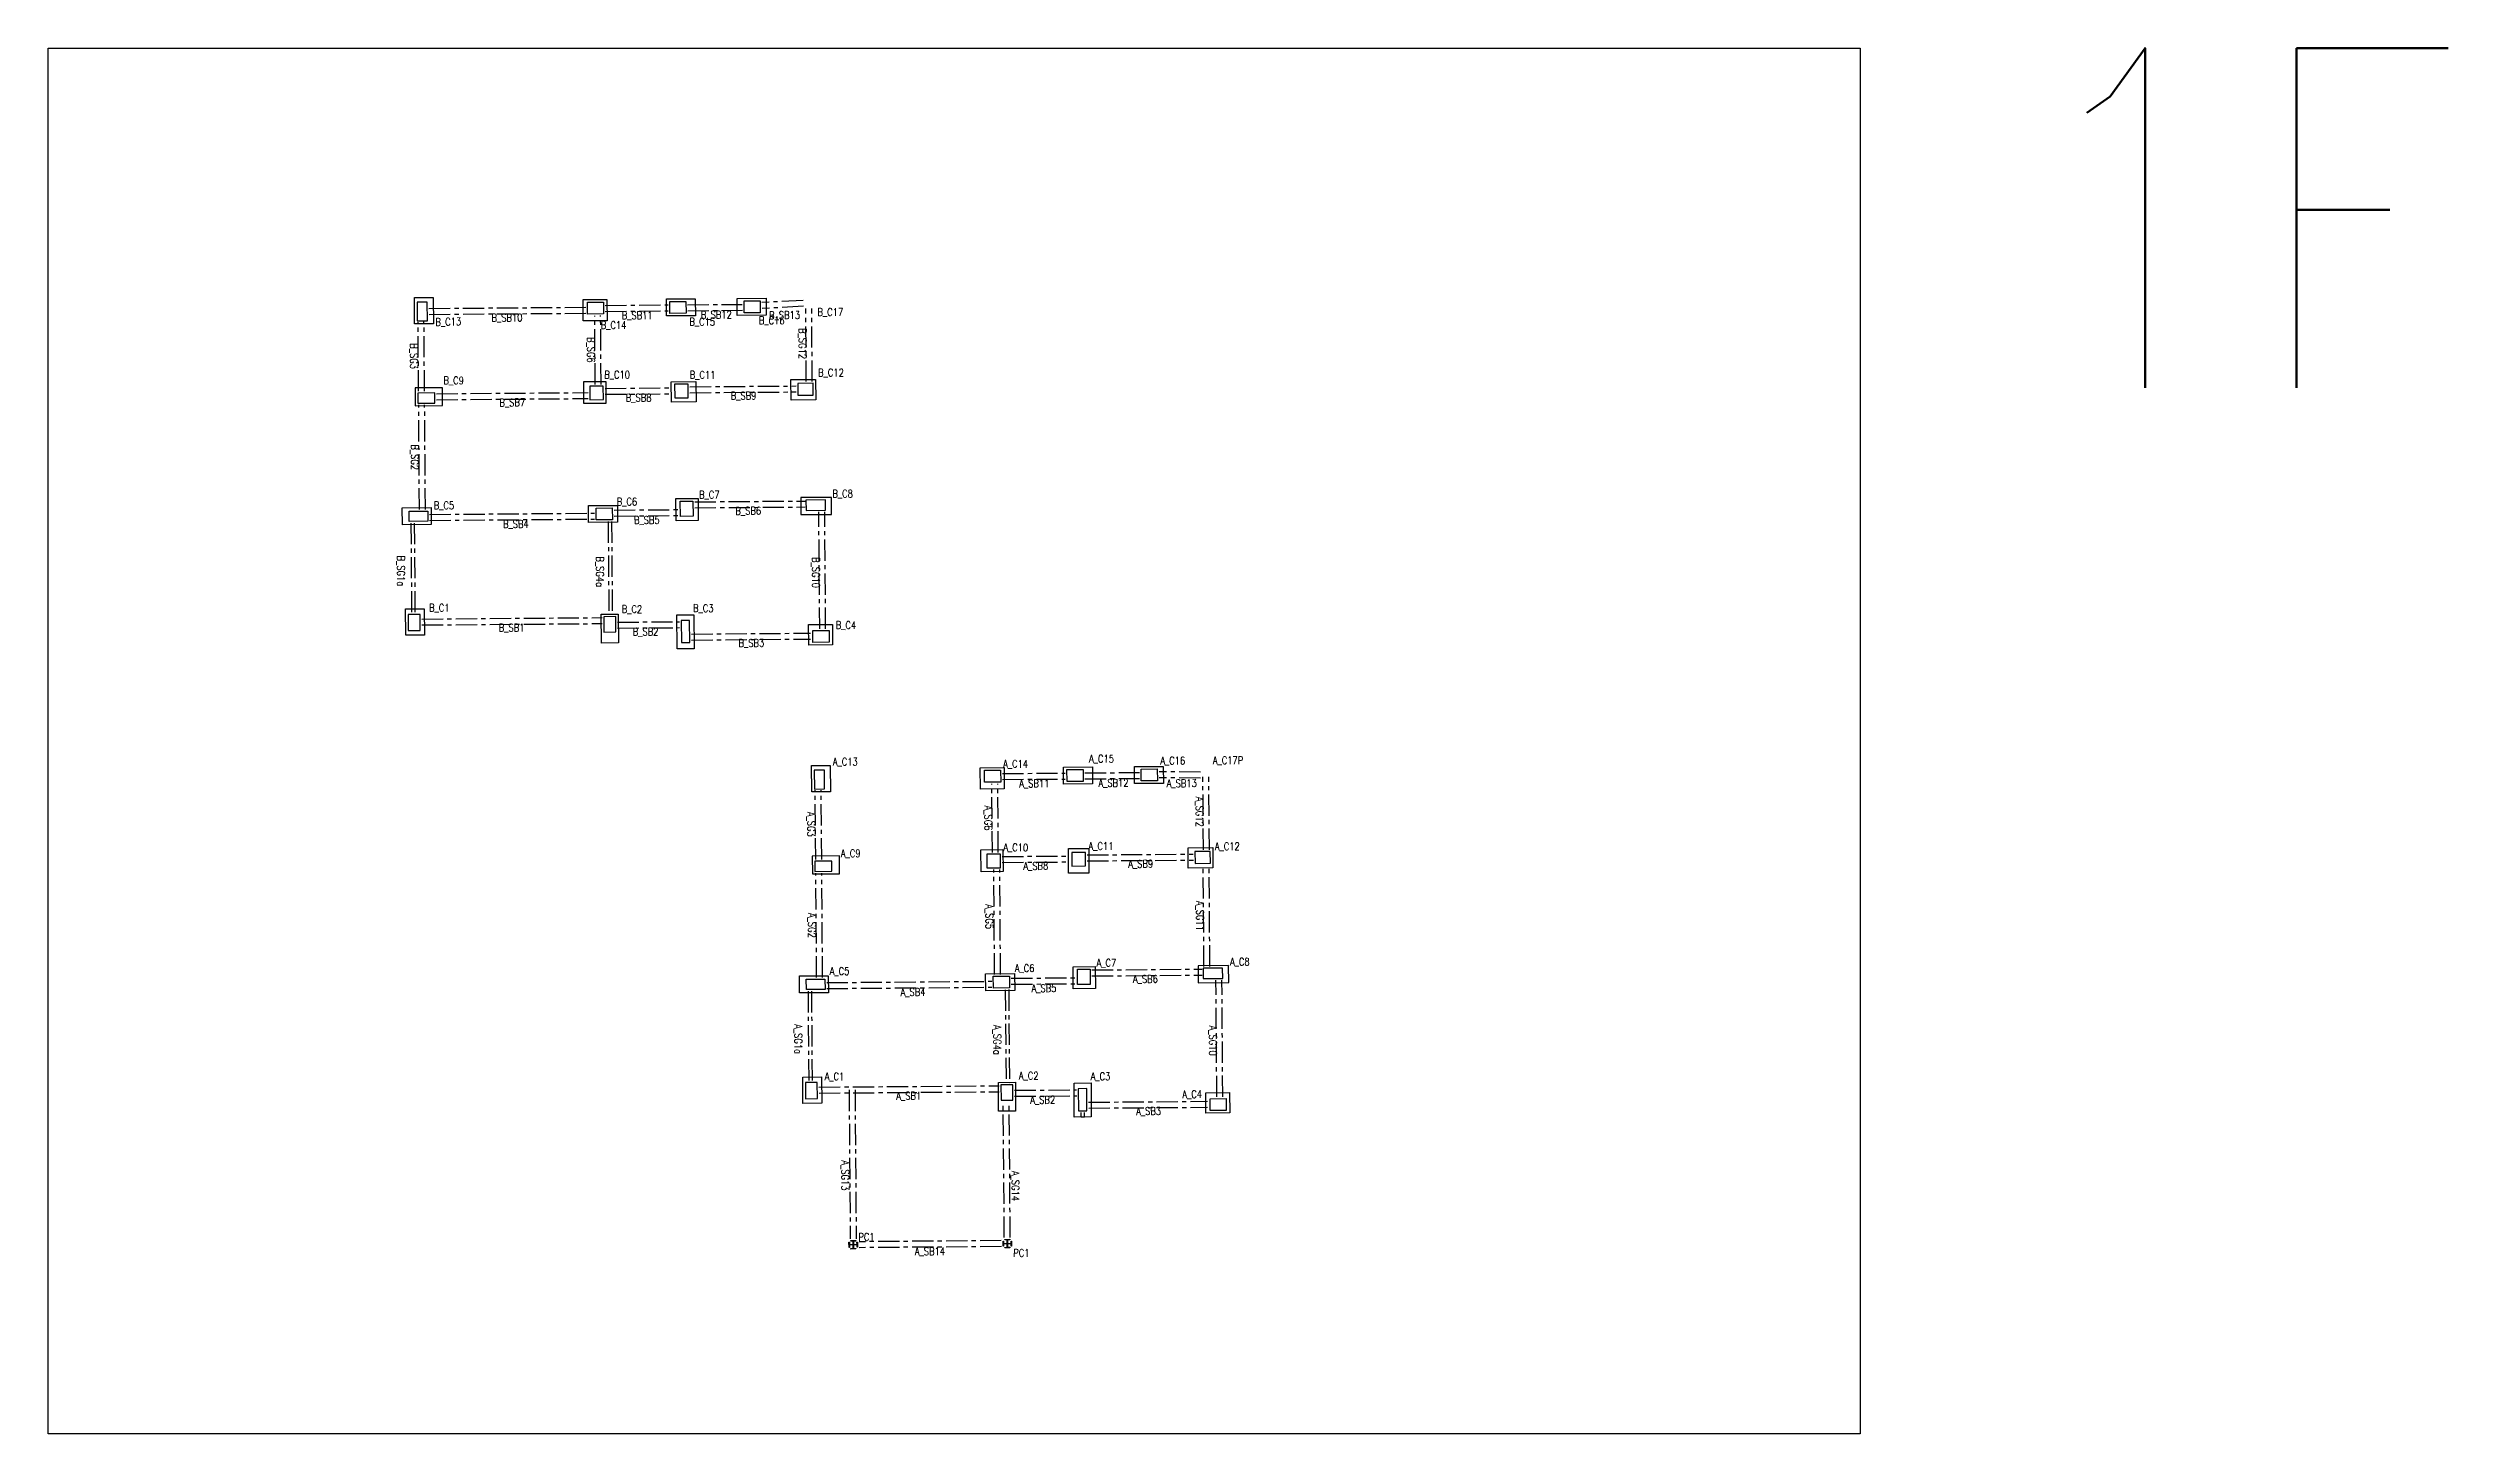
# Model space of a CAD drawing. Header units: millimetres. Extents: x 39613 to 69886, y 27475 to 191272.
# Drawn here: x 50002 to 64126, y 27475 to 35631 of the extents above; entities that cross this region are included whole.
import ezdxf
from ezdxf.enums import TextEntityAlignment as Align

# ---------------------------------------------------------------- set-up
doc = ezdxf.new("R2010")
doc.units = ezdxf.units.MM
doc.header["$LTSCALE"] = 100
doc.header["$MEASUREMENT"] = 0
doc.linetypes.add('CENTER', pattern=[2, 1.25, -0.25, 0.25, -0.25])
for name, color, linetype in [('TC-COLUMN', 1, 'Continuous'), ('TC-TB', 2, 'Continuous'), ('TC-TC', 4, 'Continuous'), ('TC-鋼柱', 11, 'Continuous'), ('TC-鋼粱', 183, 'CENTER')]:
    doc.layers.add(name, color=color, linetype=linetype)
doc.styles.get("Standard").update_dxf_attribs({"font": 'txt.shx', "width": 0.8, "bigfont": 'ae.shx'})

msp = doc.modelspace()

# ---------------------------------------------------------------- linework, layer by layer
at = {"layer": 'Defpoints'}
msp.add_lwpolyline([(50001.56, 35630.59), (60666.19, 35630.59), (60666.19, 27475.22), (50001.56, 27475.22)], close=True, dxfattribs=at)
at = {"layer": 'TC-COLUMN'}
for points in [[(52268.27, 34163.31), (52269.46, 34008.32), (52159.46, 34007.47), (52158.27, 34162.47)], [(53290.73, 34151.16), (53291.69, 34026.17), (53151.69, 34025.09), (53150.73, 34150.09)], [(53640.78, 34153.85), (53810.77, 34155.16), (53811.54, 34055.16), (53641.54, 34053.85)], [(54057.66, 34157.05), (54227.65, 34158.36), (54228.42, 34058.36), (54058.42, 34057.06)], [(52323.16, 33526.53), (52322.36, 33631.39), (52162.36, 33630.16), (52163.17, 33525.3)], [(53284.49, 33669.1), (53285.49, 33539.1), (53155.49, 33538.11), (53154.49, 33668.1)], [(53669.35, 33666.56), (53814.34, 33667.67), (53815.27, 33547.67), (53670.27, 33546.56)], [(54374.3, 33679.25), (54519.3, 33680.36), (54520.22, 33560.37), (54375.22, 33559.25)], [(52086.67, 32924.88), (52256.66, 32926.19), (52257.43, 32826.19), (52087.44, 32824.88)], [(53182.6, 32938.3), (53352.59, 32939.6), (53353.36, 32839.61), (53183.37, 32838.3)], [(53827.3, 32980.25), (53828.29, 32850.25), (53698.3, 32849.25), (53697.3, 32979.25)], [(54432.28, 32984.88), (54433.05, 32884.89), (54613.04, 32886.28), (54612.27, 32986.27)], [(52216.24, 32330.79), (52217.43, 32175.8), (52107.43, 32174.95), (52106.24, 32329.95)], [(53258.82, 32128.86), (53257.51, 32298.85), (53357.51, 32299.62), (53358.81, 32129.63)], [(54478.02, 32237.72), (54618.01, 32238.8), (54618.93, 32118.8), (54478.94, 32117.73)], [(54605.7, 31408.68), (54606.89, 31253.69), (54496.89, 31252.84), (54495.7, 31407.84)], [(55628.16, 31396.53), (55629.12, 31271.54), (55489.12, 31270.46), (55488.16, 31395.46)], [(55978.21, 31399.22), (56148.2, 31400.53), (56148.97, 31300.53), (55978.98, 31299.22)], [(56395.09, 31402.42), (56565.08, 31403.73), (56565.85, 31303.73), (56395.85, 31302.43)], [(54660.59, 30771.9), (54659.79, 30876.76), (54499.79, 30875.53), (54500.6, 30770.67)], [(55621.92, 30914.47), (55622.92, 30784.47), (55492.92, 30783.48), (55491.92, 30913.47)], [(56126.72, 30920.35), (56127.83, 30775.35), (56007.83, 30774.43), (56006.72, 30919.43)], [(56711.73, 30924.62), (56856.73, 30925.73), (56857.65, 30805.74), (56712.65, 30804.62)], [(56769.71, 30230.25), (56770.48, 30130.26), (56950.47, 30131.65), (56949.7, 30231.64)], [(54424.1, 30170.25), (54594.09, 30171.56), (54594.86, 30071.56), (54424.87, 30070.25)], [(55520.03, 30183.67), (55690.02, 30184.97), (55690.79, 30084.98), (55520.8, 30083.67)], [(56164.73, 30225.62), (56165.72, 30095.62), (56035.73, 30094.62), (56034.73, 30224.62)], [(54553.67, 29576.16), (54554.86, 29421.17), (54444.86, 29420.32), (54443.67, 29575.32)], [(55596.25, 29374.23), (55594.94, 29544.22), (55694.94, 29544.99), (55696.24, 29375)], [(56815.45, 29483.09), (56955.44, 29484.17), (56956.36, 29364.17), (56816.37, 29363.1)]]:
    msp.add_lwpolyline(points, close=True, dxfattribs=at)
for points in [[(53702.69, 32294.97), (53802.69, 32295.73), (53804.22, 32095.74), (53704.23, 32094.97), (53702.69, 32294.97)], [(56040.12, 29540.34), (56140.12, 29541.1), (56141.65, 29341.11), (56041.66, 29340.34), (56040.12, 29540.34)]]:
    msp.add_lwpolyline(points, dxfattribs=at)
at = {"layer": 'TC-鋼柱'}
for points in [[(52174.33, 34025.09), (52234.33, 34025.55), (52233.48, 34135.54), (52173.48, 34135.08)], [(53270.84, 34136.01), (53271.38, 34066.01), (53176.38, 34065.28), (53175.85, 34135.28)], [(53755.89, 34139.74), (53756.43, 34069.74), (53661.43, 34069.01), (53660.89, 34139.01)], [(54192.77, 34143.09), (54193.3, 34073.09), (54098.31, 34072.36), (54097.77, 34142.36)], [(53190.32, 33560.87), (53270.32, 33561.49), (53269.7, 33641.49), (53189.7, 33640.87)], [(53690.08, 33571.71), (53770.08, 33572.33), (53769.46, 33652.33), (53689.46, 33651.71)], [(54415.01, 33587.06), (54505.01, 33587.75), (54504.47, 33657.75), (54414.47, 33657.06)], [(52178.05, 33540.41), (52278.05, 33541.18), (52277.59, 33601.18), (52177.59, 33600.41)], [(53322.71, 32924.37), (53323.25, 32854.37), (53228.25, 32853.65), (53227.71, 32923.64)], [(53797.41, 32965.02), (53798.1, 32875.02), (53723.1, 32874.45), (53722.41, 32964.44)], [(54462.85, 32910.12), (54577.85, 32911), (54577.39, 32971), (54462.39, 32970.11)], [(52236.82, 32906.03), (52237.28, 32846.03), (52127.28, 32845.19), (52126.82, 32905.19)], [(52122.22, 32202.57), (52192.22, 32203.11), (52191.49, 32298.1), (52121.49, 32297.57)], [(53273.32, 32193.97), (53343.32, 32194.51), (53342.62, 32284.51), (53272.63, 32283.97)], [(53728.95, 32131.65), (53778.94, 32132.04), (53777.95, 32262.03), (53727.95, 32261.65)], [(54598.28, 32203.65), (54598.82, 32133.65), (54503.82, 32132.92), (54503.29, 32202.92)], [(54511.76, 31270.46), (54571.76, 31270.92), (54570.91, 31380.91), (54510.91, 31380.45)], [(55608.27, 31381.38), (55608.81, 31311.38), (55513.81, 31310.65), (55513.28, 31380.65)], [(56093.32, 31385.11), (56093.86, 31315.11), (55998.86, 31314.38), (55998.32, 31384.38)], [(56530.2, 31388.46), (56530.73, 31318.46), (56435.74, 31317.73), (56435.2, 31387.73)], [(54515.48, 30785.78), (54615.48, 30786.55), (54615.02, 30846.55), (54515.02, 30845.78)], [(55527.75, 30806.24), (55607.75, 30806.86), (55607.13, 30886.86), (55527.13, 30886.24)], [(56027.51, 30817.08), (56107.51, 30817.7), (56106.89, 30897.7), (56026.89, 30897.08)], [(56752.44, 30832.43), (56842.44, 30833.12), (56841.9, 30903.12), (56751.9, 30902.43)], [(54574.25, 30151.4), (54574.71, 30091.4), (54464.71, 30090.56), (54464.25, 30150.56)], [(55660.14, 30169.74), (55660.68, 30099.74), (55565.68, 30099.01), (55565.14, 30169.01)], [(56134.84, 30210.39), (56135.53, 30120.39), (56060.54, 30119.82), (56059.84, 30209.81)], [(56800.28, 30155.49), (56915.28, 30156.37), (56914.82, 30216.37), (56799.82, 30215.48)], [(54459.65, 29447.94), (54529.65, 29448.48), (54528.92, 29543.47), (54458.92, 29542.94)], [(55610.75, 29439.34), (55680.75, 29439.88), (55680.05, 29529.88), (55610.06, 29529.34)], [(56066.38, 29377.02), (56116.37, 29377.41), (56115.38, 29507.4), (56065.38, 29507.02)], [(56935.71, 29449.02), (56936.25, 29379.02), (56841.25, 29378.29), (56840.72, 29448.29)], [(54725.64, 28613.53), (54755.64, 28613.77), (54755.67, 28610.77), (54741.67, 28610.66), (54741.83, 28589.66), (54762.83, 28589.82), (54762.72, 28603.82), (54765.72, 28603.84), (54765.95, 28573.84), (54762.95, 28573.82), (54762.84, 28587.82), (54741.84, 28587.66), (54742, 28566.66), (54756, 28566.77), (54756.03, 28563.77), (54726.03, 28563.54), (54726, 28566.54), (54740, 28566.64), (54739.84, 28587.64), (54718.84, 28587.48), (54718.95, 28573.48), (54715.95, 28573.46), (54715.72, 28603.46), (54718.72, 28603.48), (54718.83, 28589.48), (54739.83, 28589.64), (54739.67, 28610.64), (54725.67, 28610.53)], [(55632.09, 28620.5), (55662.09, 28620.73), (55662.11, 28617.73), (55648.11, 28617.62), (55648.27, 28596.62), (55669.27, 28596.79), (55669.16, 28610.79), (55672.16, 28610.81), (55672.4, 28580.81), (55669.4, 28580.79), (55669.29, 28594.79), (55648.29, 28594.62), (55648.45, 28573.63), (55662.45, 28573.73), (55662.47, 28570.73), (55632.47, 28570.5), (55632.45, 28573.5), (55646.45, 28573.61), (55646.29, 28594.61), (55625.29, 28594.45), (55625.4, 28580.45), (55622.4, 28580.43), (55622.17, 28610.42), (55625.17, 28610.45), (55625.27, 28596.45), (55646.27, 28596.61), (55646.11, 28617.61), (55632.11, 28617.5)]]:
    msp.add_lwpolyline(points, close=True, dxfattribs=at)
at = {"layer": 'TC-鋼粱'}
for p, q in [((52243.77, 34098.12), (53166.08, 34105.2)), ((52244.04, 34063.12), (53166.34, 34070.21)), ((53222.04, 33651.12), (53218.93, 34055.61)), ((53257.04, 33651.39), (53253.93, 34055.88)), ((53281, 34116.09), (53651.05, 34118.93)), ((53281.26, 34081.09), (53651.31, 34083.93)), ((53766.04, 34119.81), (54087.92, 34122.29)), ((53766.31, 34084.81), (54088.19, 34087.29)), ((54445.54, 34145.64), (54202.02, 34132.49)), ((54447.43, 34110.69), (54203.91, 34097.54)), ((54464.39, 33667.44), (54461.09, 34096.9)), ((54499.39, 33667.71), (54496.09, 34097.17)), ((52182.51, 33610.45), (52179.38, 34018.12)), ((52217.51, 33610.72), (52214.38, 34018.39)), ((53279.81, 33627.89), (53679.62, 33630.96)), ((53779.58, 33637.18), (54404.59, 33641.98)), ((52187.85, 32915.66), (52183.13, 33530.45)), ((52222.85, 32915.93), (52218.13, 33530.72)), ((52287.63, 33596.26), (53179.99, 33603.11)), ((52287.9, 33561.26), (53180.26, 33568.11)), ((53280.07, 33592.89), (53679.89, 33595.96)), ((53779.85, 33602.18), (54404.86, 33606.98)), ((53332.81, 32911.45), (53712.8, 32914.37)), ((53807.45, 32960.08), (54457.43, 32965.08)), ((53807.72, 32925.09), (54457.7, 32930.08)), ((52137.36, 32835.27), (52141.41, 32307.72)), ((52157.36, 32835.42), (52161.41, 32307.87)), ((52246.97, 32886.11), (53217.94, 32893.57)), ((52247.24, 32851.11), (53218.21, 32858.57)), ((53298.32, 32844.18), (53302.55, 32294.2)), ((53318.32, 32844.34), (53322.55, 32294.35)), ((53333.08, 32876.45), (53713.07, 32879.37)), ((54543.21, 32213.22), (54537.93, 32900.69)), ((54578.21, 32213.49), (54572.93, 32900.96)), ((52201.7, 32270.74), (53262.67, 32278.89)), ((52201.97, 32235.75), (53262.93, 32243.89)), ((53352.87, 32252.08), (53718, 32254.89)), ((53353.14, 32217.09), (53718.27, 32219.89)), ((53788.56, 32182.12), (54488.4, 32187.5)), ((53788.83, 32147.12), (54488.67, 32152.5)), ((55618.43, 31361.46), (55988.48, 31364.3)), ((56103.47, 31365.18), (56425.35, 31367.65)), ((56784.27, 31369.25), (56540.67, 31371.92)), ((54519.94, 30855.82), (54516.81, 31263.49)), ((54554.94, 30856.09), (54551.81, 31263.76)), ((55559.47, 30896.49), (55556.36, 31300.98)), ((55594.47, 30896.76), (55591.36, 31301.25)), ((55618.69, 31326.46), (55988.74, 31329.3)), ((56103.74, 31330.18), (56425.62, 31332.66)), ((56783.89, 31334.25), (56540.29, 31336.92)), ((56801.82, 30912.81), (56798.52, 31342.27)), ((56836.82, 30913.08), (56833.52, 31342.54)), ((55572.57, 30179.07), (55567.82, 30796.55)), ((55607.56, 30179.34), (55602.82, 30796.82)), ((55617.24, 30873.26), (56017.05, 30876.33)), ((55617.5, 30838.26), (56017.32, 30841.33)), ((56117.01, 30882.55), (56742.02, 30887.35)), ((56117.28, 30847.55), (56742.29, 30852.35)), ((56804.6, 30225.52), (56800.02, 30822.79)), ((56839.6, 30225.79), (56835.01, 30823.06)), ((54525.28, 30161.03), (54520.56, 30775.82)), ((54560.28, 30161.3), (54555.56, 30776.09)), ((54584.4, 30131.48), (55555.37, 30138.94)), ((54584.67, 30096.48), (55555.64, 30103.94)), ((55635.76, 30089.55), (55639.98, 29539.57)), ((55655.75, 30089.71), (55659.98, 29539.72)), ((55670.24, 30156.82), (56050.23, 30159.74)), ((55670.51, 30121.82), (56050.5, 30124.74)), ((56144.88, 30205.45), (56794.86, 30210.45)), ((56145.15, 30170.46), (56795.13, 30175.45)), ((56880.64, 29458.59), (56875.36, 30146.06)), ((56915.64, 29458.86), (56910.36, 30146.33)), ((54474.79, 30080.64), (54478.84, 29553.09)), ((54494.79, 30080.79), (54498.84, 29553.24)), ((54539.13, 29516.11), (55600.1, 29524.26)), ((54539.4, 29481.12), (55600.36, 29489.26)), ((54716.29, 29499.97), (54723.07, 28623.51)), ((54751.29, 29500.24), (54758.06, 28623.78)), ((55629.51, 28630.48), (55623.34, 29429.44)), ((55664.51, 28630.75), (55658.33, 29429.71)), ((55690.3, 29497.45), (56055.43, 29500.26)), ((55690.57, 29462.46), (56055.7, 29465.26)), ((56125.99, 29427.49), (56825.83, 29432.87)), ((56126.26, 29392.49), (56826.1, 29397.87)), ((56081.66, 29340.65), (56081.45, 29367.14)), ((56081.66, 29340.65), (56101.65, 29340.8)), ((56101.65, 29340.8), (56101.45, 29367.29)), ((55612.15, 28612.99), (54775.7, 28606.53)), ((55612.42, 28577.99), (54775.97, 28571.53))]:
    msp.add_line(p, q, dxfattribs=at)

# ---------------------------------------------------------------- texts
at = {"layer": 'Defpoints', "color": 3, "width": 0.8}
msp.add_text('1F', height=2000, rotation=360, dxfattribs=at).set_placement((61589.25, 35630.59), align=Align.TOP_LEFT)
at = {"layer": 'TC-TB', "width": 0.8}
for s, rotation, p in [('B_SB10', 0.440027, (52702.86, 34044.15)), ('B_SB11', 0.440027, (53468.98, 34057.53)), ('B_SB12', 0.440027, (53934.94, 34061.11)), ('B_SB13', 0.440027, (54336.72, 34058.95)), ('B_SG6', 270, (53197.98, 33854.44)), ('B_SG12', 270, (54442.67, 33891.24)), ('B_SG3', 270, (52155.92, 33817.6)), ('B_SB7', 0.440027, (52734.23, 33544.69)), ('B_SB8', 0.440027, (53477.65, 33572.72)), ('B_SB9', 0.440027, (54095, 33584.6)), ('B_SG2', 270, (52160.49, 33222.86)), ('B_SB6', 0.440027, (54122.86, 32907.51)), ('B_SB4', 0.440027, (52754.95, 32830.01)), ('B_SB5', 0.440027, (53525.76, 32852.93)), ('B_SG1a', 270, (52079.52, 32553.53)), ('B_SG4a', 270, (53250.59, 32548.81)), ('B_SG10', 270, (54520.66, 32544.31)), ('B_SB1', 0.440027, (52730.11, 32219.8)), ('B_SB2', 0.440027, (53518.38, 32195.85)), ('B_SB3', 0.440027, (54141.4, 32129.83)), ('A_SB11', 0.440027, (55806.41, 31302.9)), ('A_SB12', 0.440027, (56272.37, 31306.48)), ('A_SB13', 0.440027, (56674.15, 31304.32)), ('A_SG12', 270, (56780.1, 31136.61)), ('A_SG3', 270, (54493.35, 31062.96)), ('A_SG6', 270, (55535.41, 31099.81)), ('A_SB8', 0.440027, (55815.08, 30818.09)), ('A_SB9', 0.440027, (56432.43, 30829.97)), ('A_SG2', 270, (54497.92, 30468.23)), ('A_SG5', 270, (55542.45, 30519.6)), ('A_SG11', 270, (56782.31, 30524)), ('A_SB4', 0.440027, (55092.38, 30075.38)), ('A_SB5', 0.440027, (55863.19, 30098.3)), ('A_SB6', 0.440027, (56460.29, 30152.88)), ('A_SG1a', 270, (54416.95, 29798.9)), ('A_SG4a', 270, (55588.02, 29794.18)), ('A_SG10', 270, (56858.09, 29789.68)), ('A_SB1', 0.440027, (55067.54, 29465.17)), ('A_SB2', 0.440027, (55855.81, 29441.22)), ('A_SB3', 0.440027, (56478.83, 29375.2)), ('A_SG13', 270, (54694.04, 28996.43)), ('A_SG14', 270, (55695.65, 28934.54))]:
    msp.add_text(s, height=45, rotation=rotation, dxfattribs=at).set_placement(p, align=Align.MIDDLE_CENTER)
msp.add_text('A_SB14', height=45, dxfattribs=at).set_placement((55192.14, 28550.29), align=Align.MIDDLE_CENTER)
at = {"layer": 'TC-TC', "width": 0.8}
for s, rotation, p in [('B_C13', 1.196594, (52357.46, 34020.02)), ('B_C15', 359.68346, (53852.03, 34019.94)), ('B_C16', 359.68346, (54261.15, 34027.56)), ('B_C17', 359.68346, (54605.97, 34076.73)), ('B_C14', 359.68346, (53329.87, 34000.16)), ('B_C9', 359.68346, (52389.34, 33674.44)), ('B_C10', 359.68346, (53351.1, 33708.3)), ('B_C11', 359.68346, (53854.2, 33707.45)), ('B_C12', 359.68346, (54609.9, 33720.76)), ('B_C5', 359.68346, (52331.99, 32939.36)), ('B_C6', 359.68346, (53408.71, 32961.66)), ('B_C7', 359.68346, (53893.42, 33002.38)), ('B_C8', 359.68346, (54678.39, 33008.41)), ('B_C1', 359.68346, (52304.64, 32336.8)), ('B_C2', 359.68346, (53438.13, 32328.69)), ('B_C3', 359.68346, (53858.55, 32334.29)), ('B_C4', 359.68346, (54697.6, 32234.74)), ('A_C13', 359.68346, (54693.71, 31430.82)), ('A_C14', 359.68346, (55696.34, 31418.52)), ('A_C15', 359.68346, (56201.71, 31448.3)), ('A_C16', 359.68346, (56621.11, 31437.39)), ('A_C17P', 359.68346, (56946.53, 31439.07)), ('A_C10', 359.68346, (55697.12, 30926.55)), ('A_C11', 359.68346, (56198.9, 30934.95)), ('A_C12', 359.68346, (56942.21, 30933.11)), ('A_C9', 359.68346, (54725.86, 30891.71)), ('A_C6', 359.68346, (55749.29, 30216.46)), ('A_C7', 359.68346, (56230.85, 30247.75)), ('A_C8', 359.68346, (57015.82, 30253.78)), ('A_C5', 359.68346, (54660.18, 30198.69)), ('A_C1', 359.68346, (54630.21, 29578.87)), ('A_C2', 359.68346, (55773.33, 29583.23)), ('A_C3', 359.68346, (56195.98, 29579.66)), ('A_C4', 1.196593, (56735.53, 29474.32)), ('PC1', 359.68346, (54818.73, 28634.7)), ('PC1', 359.68346, (55730.34, 28540.86))]:
    msp.add_text(s, height=45, rotation=rotation, dxfattribs=at).set_placement(p, align=Align.MIDDLE_CENTER)

doc.saveas('drawing.dxf')
